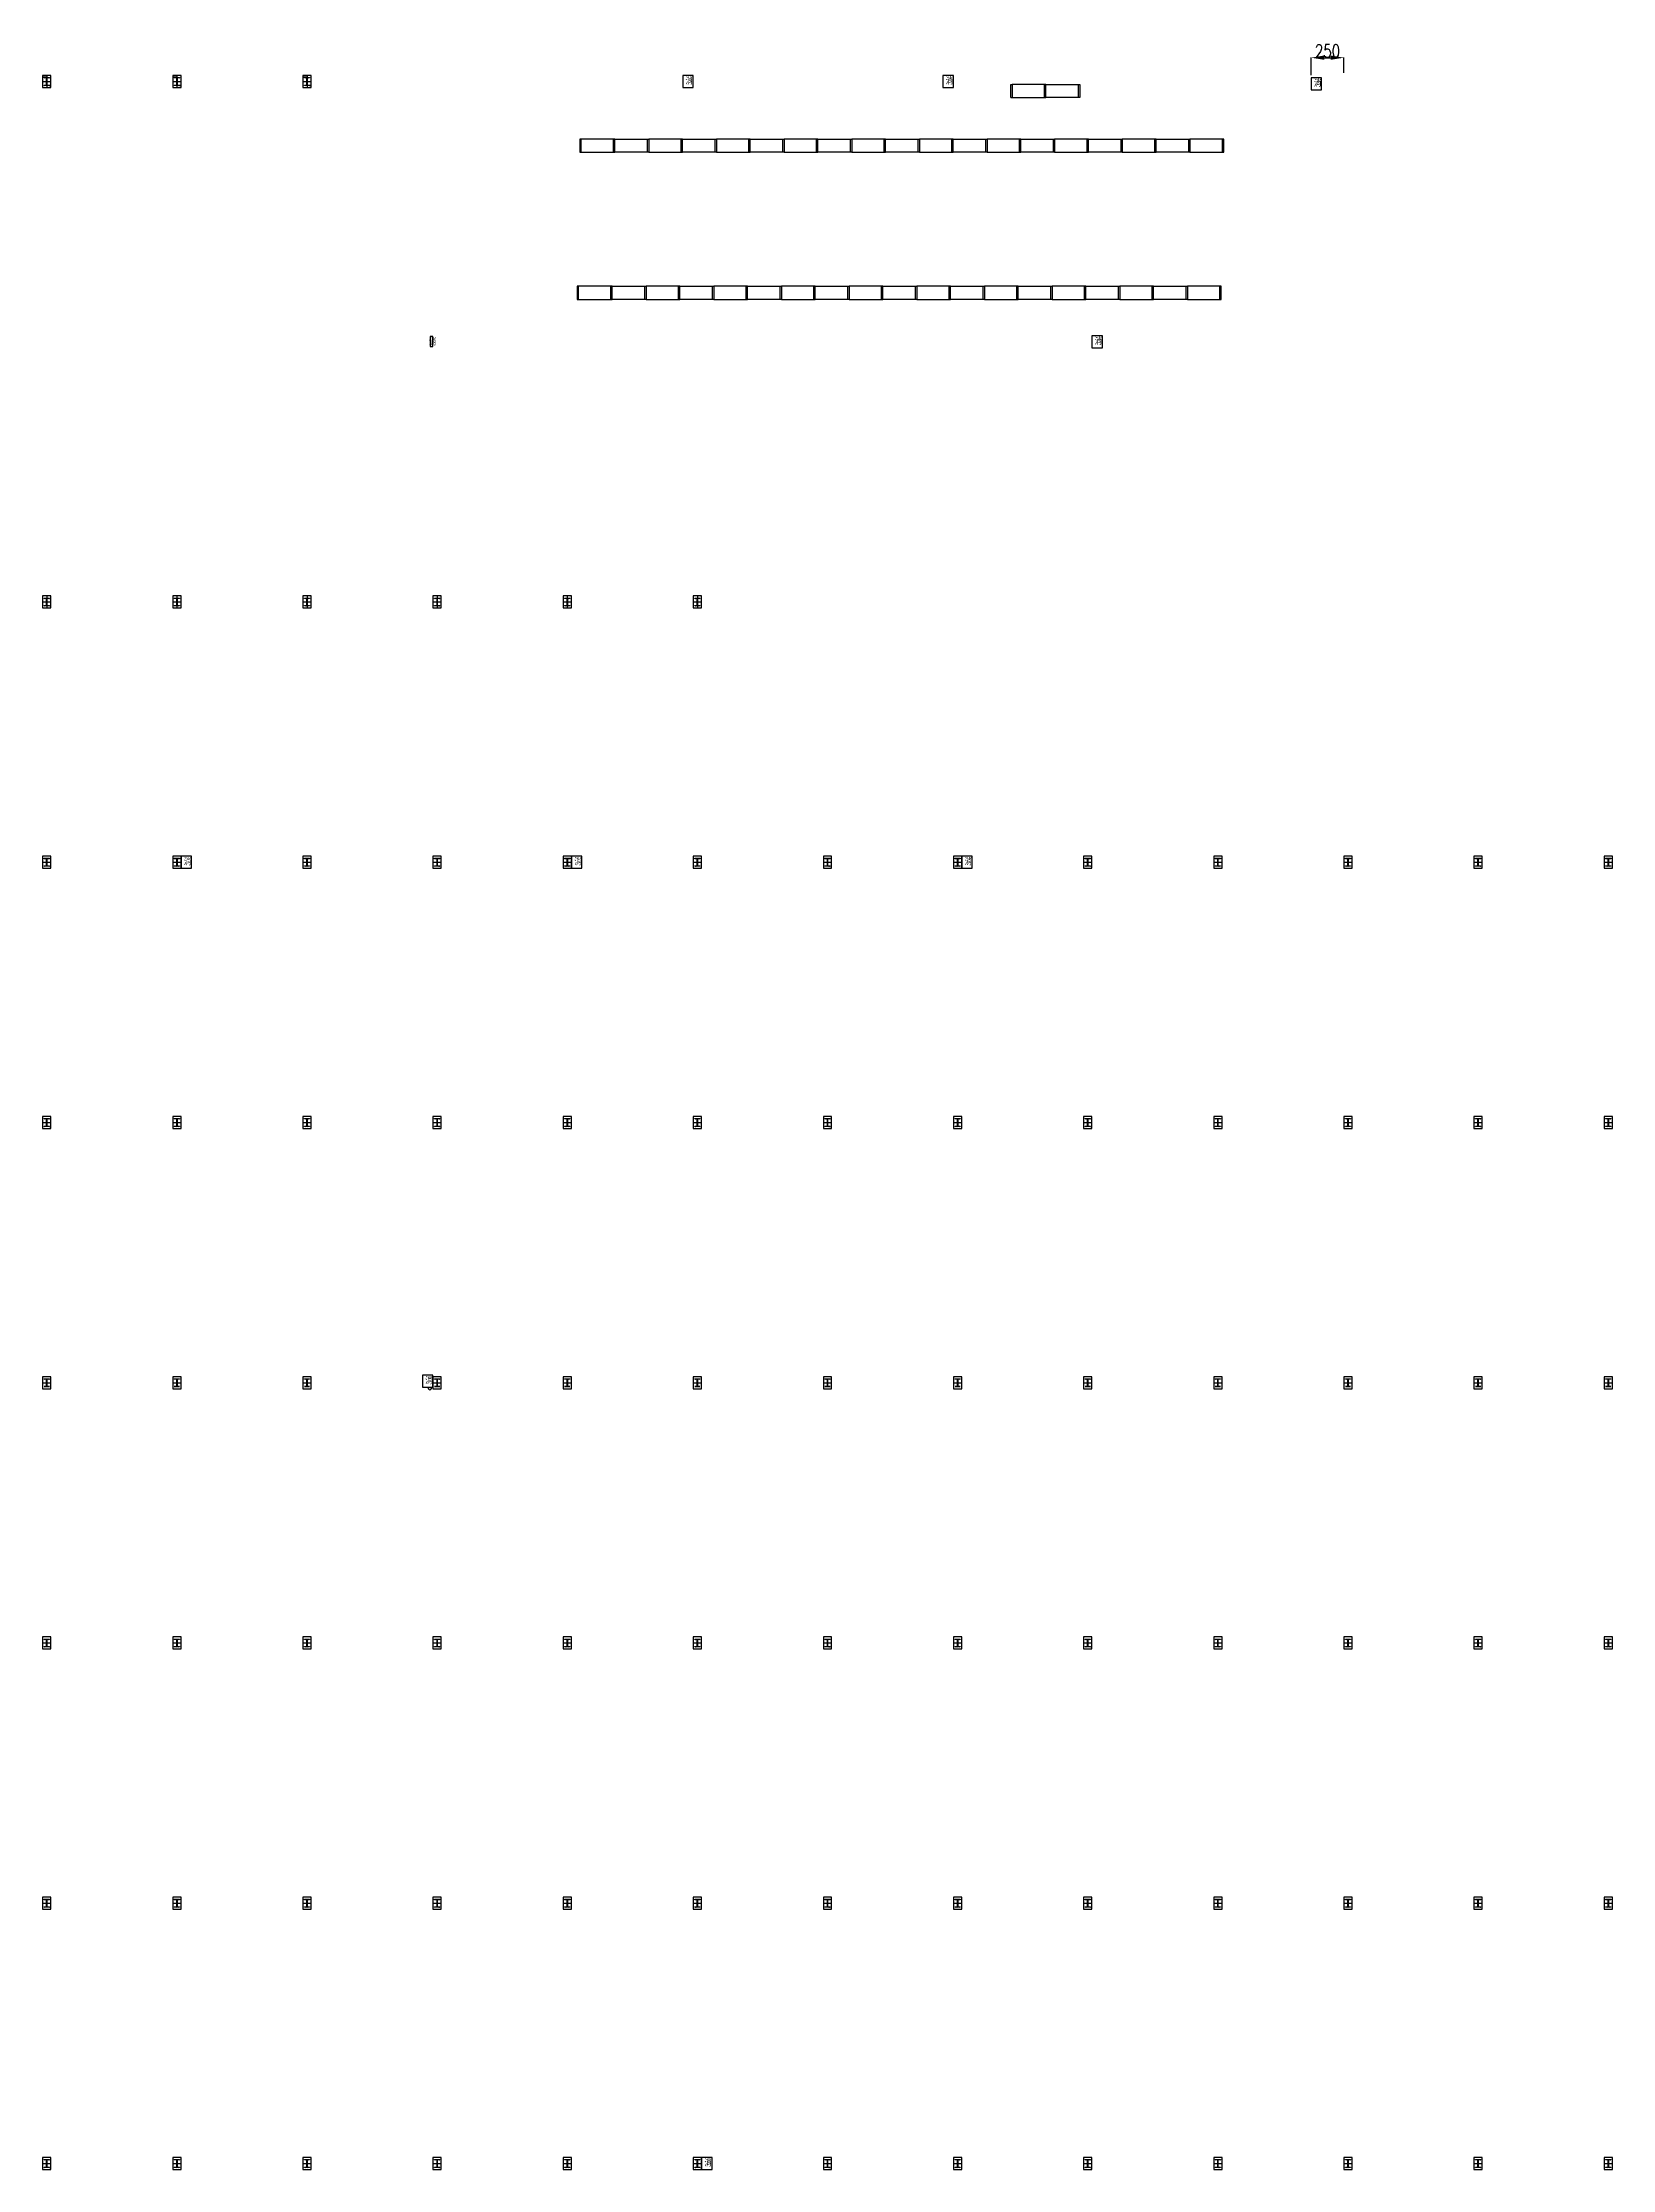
# Model space of a CAD drawing. Extents: x -40736 to 367926, y -65544 to 37405.
# Drawn here: x 283267 to 295332, y 21059 to 37405 of the extents above; entities that cross this region are included whole.
import ezdxf

# ---------------------------------------------------------------- set-up
doc = ezdxf.new("R2010")
doc.units = 0
doc.header["$LTSCALE"] = 600
doc.header["$MEASUREMENT"] = 0
doc.layers.get('0').update_dxf_attribs({"linetype": 'CONTINUOUS'})
doc.layers.get('DEFPOINTS').update_dxf_attribs({"linetype": 'CONTINUOUS'})
for name, color, linetype in [('1', 1, 'CONTINUOUS'), ('C6', 6, 'CONTINUOUS'), ('消防箱', 121, 'CONTINUOUS')]:
    doc.layers.add(name, color=color, linetype=linetype)
doc.styles.add('asd', font='KAIU.TTF', dxfattribs={"width": 0.8})
doc.styles.get("Standard").update_dxf_attribs({"font": 'txt.shx', "width": 0.75, "bigfont": 'chineset.shx'})
doc.dimstyles.new('a', dxfattribs={"dimtxt": 100, "dimasz": 100, "dimexe": 1.25, "dimexo": 20, "dimtad": 1, "dimdec": 0, "dimdsep": 46, "dimtxsty": 'Standard', "dimcen": 2.5, "dimclrd": 3, "dimclre": 3, "dimclrt": 1, "dimadec": 0, "dimazin": 0, "dimtfac": 1, "dimtdec": 0, "dimtmove": 0, "dimatfit": 3, "dimfxl": 0, "dimarcsym": 0})

# ---------------------------------------------------------------- blocks, each defined once
blk = doc.blocks.new('*X413')
at = {"layer": 'C6', "color": 0}
for p, q in [((11764, 29454), (11764, 29455)), ((11764, 29453), (11765, 29455)), ((11765, 29452), (11767, 29455)), ((11765, 29452), (11768, 29455)), ((11767, 29452), (11770, 29455)), ((11768, 29452), (11771, 29455)), ((11770, 29452), (11772, 29455)), ((11771, 29452), (11773, 29455)), ((11773, 29452), (11775, 29455)), ((11773, 29452), (11776, 29455)), ((11775, 29452), (11778, 29455)), ((11776, 29452), (11779, 29455)), ((11778, 29452), (11780, 29455)), ((11779, 29452), (11781, 29455)), ((11781, 29452), (11783, 29455)), ((11781, 29452), (11784, 29455)), ((11783, 29452), (11786, 29455)), ((11783, 29451), (11787, 29455)), ((11783, 29449), (11784, 29451)), ((11783, 29448), (11784, 29450)), ((11783, 29446), (11784, 29448)), ((11783, 29446), (11784, 29447)), ((11783, 29444), (11784, 29445)), ((11783, 29443), (11784, 29445)), ((11783, 29441), (11784, 29443)), ((11783, 29440), (11784, 29442)), ((11783, 29439), (11784, 29440)), ((11783, 29438), (11784, 29439)), ((11783, 29436), (11784, 29437)), ((11783, 29435), (11784, 29437)), ((11783, 29433), (11784, 29435)), ((11783, 29432), (11784, 29434)), ((11783, 29431), (11784, 29432)), ((11783, 29430), (11784, 29431)), ((11783, 29428), (11784, 29430)), ((11783, 29427), (11784, 29429)), ((11783, 29425), (11784, 29427)), ((11783, 29424), (11784, 29426)), ((11783, 29423), (11784, 29424)), ((11783, 29422), (11784, 29423)), ((11783, 29420), (11784, 29422)), ((11786, 29452), (11788, 29455)), ((11787, 29452), (11789, 29455)), ((11788, 29452), (11791, 29455)), ((11789, 29452), (11792, 29455)), ((11791, 29452), (11794, 29455)), ((11792, 29452), (11795, 29455)), ((11794, 29452), (11796, 29455)), ((11795, 29452), (11797, 29455)), ((11796, 29452), (11799, 29455)), ((11797, 29452), (11800, 29455)), ((11799, 29452), (11802, 29455)), ((11800, 29452), (11802, 29455)), ((11802, 29452), (11804, 29454)), ((11803, 29452), (11804, 29453)), ((11764, 29395), (11765, 29397)), ((11764, 29395), (11766, 29397)), ((11765, 29395), (11768, 29397)), ((11766, 29395), (11769, 29397)), ((11768, 29395), (11771, 29397)), ((11769, 29395), (11771, 29397)), ((11771, 29395), (11773, 29397)), ((11772, 29395), (11774, 29397)), ((11773, 29395), (11776, 29397)), ((11774, 29395), (11777, 29397)), ((11776, 29395), (11779, 29397)), ((11777, 29395), (11779, 29397)), ((11779, 29395), (11781, 29397)), ((11780, 29395), (11782, 29397)), ((11781, 29395), (11784, 29398)), ((11782, 29395), (11785, 29397)), ((11783, 29419), (11784, 29421)), ((11783, 29417), (11784, 29419)), ((11783, 29416), (11784, 29418)), ((11783, 29415), (11784, 29416)), ((11783, 29414), (11784, 29415)), ((11783, 29412), (11784, 29414)), ((11783, 29411), (11784, 29413)), ((11783, 29409), (11784, 29411)), ((11783, 29408), (11784, 29410)), ((11783, 29407), (11784, 29408)), ((11783, 29406), (11784, 29407)), ((11783, 29404), (11784, 29406)), ((11783, 29403), (11784, 29405)), ((11783, 29401), (11784, 29403)), ((11783, 29401), (11784, 29402)), ((11783, 29399), (11784, 29400)), ((11783, 29398), (11784, 29399)), ((11784, 29395), (11787, 29397)), ((11785, 29395), (11787, 29397)), ((11787, 29395), (11789, 29397)), ((11788, 29395), (11790, 29397)), ((11789, 29395), (11792, 29397)), ((11790, 29395), (11793, 29397)), ((11792, 29395), (11794, 29397)), ((11793, 29395), (11795, 29397)), ((11795, 29395), (11797, 29397)), ((11795, 29395), (11798, 29397)), ((11797, 29395), (11800, 29397)), ((11798, 29395), (11801, 29397)), ((11800, 29395), (11802, 29397)), ((11801, 29395), (11803, 29397)), ((11803, 29395), (11804, 29396)), ((11803, 29395), (11804, 29395))]:
    blk.add_line(p, q, dxfattribs=at)
blk = doc.blocks.new('*U537')
at = {"color": 1, "linetype": 'Continuous'}
blk.add_line((-32, 0), (32, 0), dxfattribs=at)
at = {"color": 1}
blk.add_lwpolyline([(-32, -46), (32, -46), (32, 46), (-32, 46)], close=True, dxfattribs=at)
blk.add_lwpolyline([(-20, 30), (20, 30), (20, 27), (1, 27), (1, -28), (20, -28), (20, -30), (-20, -30), (-20, -28), (-1, -28), (-1, 27), (-20, 27), (-20, 30)], dxfattribs=at)
blk.add_blockref('*X413', (-11784, -29425), dxfattribs=at)
blk = doc.blocks.new('*U538')
at = {"color": 0, "linetype": 'ByBlock', "lineweight": -2}
for p in [(0, 0), (0, -2000), (0, -4000), (0, -6000), (0, -8000), (0, -10000)]:
    blk.add_blockref('*U537', p, dxfattribs=at)
blk = doc.blocks.new('*U531')
at = {"color": 0}
blk.add_blockref('*U538', (0, 5000), dxfattribs=at)
blk = doc.blocks.new('*U532')
at = {"layer": '1', "color": 0, "linetype": 'ByBlock', "lineweight": -2}
for p in [(0, 0), (1000, 0), (2000, 0), (3000, 0), (4000, 0), (5000, 0), (6000, 0), (7000, 0), (8000, 0), (9000, 0), (10000, 0), (11000, 0), (12000, 0)]:
    blk.add_blockref('*U531', p, dxfattribs=at)
blk = doc.blocks.new('*U533')
at = {"linetype": 'Continuous'}
for p, q in [((-32, 0), (32, 0)), ((0, 46), (0, -46))]:
    blk.add_line(p, q, dxfattribs=at)
blk.add_lwpolyline([(-32, -46), (32, -46), (32, 46), (-32, 46)], close=True)
blk.add_lwpolyline([(-20, 30), (20, 30), (20, 27), (1, 27), (1, -28), (20, -28), (20, -30), (-20, -30), (-20, -28), (-1, -28), (-1, 27), (-20, 27), (-20, 30)])
blk.add_blockref('*X413', (-11784, -29425))
blk = doc.blocks.new('*U534')
at = {"layer": '1', "color": 0, "linetype": 'ByBlock', "lineweight": -2}
for p in [(0, 0), (1000, 0), (2000, 0), (3000, 0), (4000, 0), (5000, 0)]:
    blk.add_blockref('*U533', p, dxfattribs=at)
blk = doc.blocks.new('*U535')
at = {"linetype": 'Continuous'}
for p, q in [((-32, 46), (0, 46)), ((-32, 34), (0, 34)), ((-32, 0), (32, 0)), ((0, 46), (0, -46)), ((20, -29), (32, -29)), ((20, -30), (32, -30))]:
    blk.add_line(p, q, dxfattribs=at)
blk.add_lwpolyline([(-32, -46), (32, -46), (32, 46), (-32, 46)], close=True)
blk.add_lwpolyline([(-20, 30), (20, 30), (20, 27), (1, 27), (1, -28), (20, -28), (20, -30), (-20, -30), (-20, -28), (-1, -28), (-1, 27), (-20, 27), (-20, 30)])
blk.add_blockref('*X413', (-11784, -29425))
blk = doc.blocks.new('*U536')
at = {"layer": '1', "color": 0, "linetype": 'ByBlock', "lineweight": -2}
for p in [(0, 0), (1000, 0), (2000, 0)]:
    blk.add_blockref('*U535', p, dxfattribs=at)
blk = doc.blocks.new('A$C40B60668')
at = {"layer": '消防箱'}
for p, q in [((0, 92), (0, 0)), ((80, 92), (0, 92)), ((0, 0), (80, 0)), ((80, 0), (80, 92)), ((80, 0), (80, 92))]:
    blk.add_line(p, q, dxfattribs=at)
at = {"layer": '消防箱', "insert": (21, 78), "char_height": 50, "attachment_point": 1, "style": 'asd'}
blk.add_mtext_dynamic_manual_height_columns('消', width=33.6, gutter_width=500, heights=[0], dxfattribs=at)
blk = doc.blocks.new('*D557')
at = {"layer": 'DEFPOINTS', "color": 0}
for p in [(293267, 37288), (293017, 37134), (293267, 37151)]:
    blk.add_point(p, dxfattribs=at)
at = {"layer": '消防箱', "color": 3, "lineweight": -2}
for p, q in [((293017, 37154), (293017, 37290)), ((293117, 37288), (293167, 37288)), ((293267, 37171), (293267, 37290))]:
    blk.add_line(p, q, dxfattribs=at)
at = {"layer": '消防箱', "color": 3}
for points in [[(293117, 37305), (293117, 37272), (293017, 37288)], [(293167, 37305), (293167, 37272), (293267, 37288)]]:
    blk.add_solid(points, dxfattribs=at)
at = {"layer": '消防箱', "color": 1, "insert": (293142, 37339), "char_height": 100, "attachment_point": 5}
blk.add_mtext('250', dxfattribs=at)

msp = doc.modelspace()

# ---------------------------------------------------------------- linework, layer by layer
at = {"layer": '1'}
for p, q in [((290707.63151, 36982.03374), (290707.63151, 37082.03374)), ((290707.63151, 37082.03374), (290717.63151, 37082.03374)), ((290707.63151, 36982.03374), (290717.63151, 36982.03374)), ((290967.63151, 36982.03374), (290967.63151, 37082.03374)), ((291227.63151, 36982.03374), (291227.63151, 37082.03374)), ((287405.35772, 36562.0336), (287405.35772, 36662.0336)), ((287655.35772, 36562.0336), (287655.35772, 36662.0336)), ((287915.35772, 36562.0336), (287915.35772, 36662.0336)), ((288175.35772, 36562.0336), (288175.35772, 36662.0336)), ((288435.35772, 36562.0336), (288435.35772, 36662.0336)), ((288695.35772, 36562.0336), (288695.35772, 36662.0336)), ((288955.35772, 36562.0336), (288955.35772, 36662.0336)), ((289215.35772, 36562.0336), (289215.35772, 36662.0336)), ((289475.35772, 36562.0336), (289475.35772, 36662.0336)), ((289735.35772, 36562.0336), (289735.35772, 36662.0336)), ((289995.35772, 36562.0336), (289995.35772, 36662.0336)), ((290255.35772, 36562.0336), (290255.35772, 36662.0336)), ((290515.35772, 36562.0336), (290515.35772, 36662.0336)), ((290775.35772, 36562.0336), (290775.35772, 36662.0336)), ((291035.35772, 36562.0336), (291035.35772, 36662.0336)), ((291295.35772, 36562.0336), (291295.35772, 36662.0336)), ((291555.35772, 36562.0336), (291555.35772, 36662.0336)), ((291815.35772, 36562.0336), (291815.35772, 36662.0336)), ((292075.35772, 36562.0336), (292075.35772, 36662.0336)), ((292335.35772, 36562.0336), (292335.35772, 36662.0336)), ((287385.37891, 35431.09852), (287385.37891, 35531.09852)), ((287635.37891, 35431.09852), (287635.37891, 35531.09852)), ((287895.37891, 35431.09852), (287895.37891, 35531.09852)), ((288155.37891, 35431.09852), (288155.37891, 35531.09852)), ((288155.37891, 35431.09852), (288155.37891, 35531.09852)), ((288415.37891, 35431.09852), (288415.37891, 35531.09852)), ((288675.37891, 35431.09852), (288675.37891, 35531.09852)), ((288935.37891, 35431.09852), (288935.37891, 35531.09852)), ((289195.37891, 35431.09852), (289195.37891, 35531.09852)), ((289455.37891, 35431.09852), (289455.37891, 35531.09852)), ((289715.37891, 35431.09852), (289715.37891, 35531.09852)), ((289975.37891, 35431.09852), (289975.37891, 35531.09852)), ((290235.37891, 35431.09852), (290235.37891, 35531.09852)), ((290495.37891, 35431.09852), (290495.37891, 35531.09852)), ((290755.37891, 35431.09852), (290755.37891, 35531.09852)), ((291015.37891, 35431.09852), (291015.37891, 35531.09852)), ((291275.37891, 35431.09852), (291275.37891, 35531.09852)), ((291535.37891, 35431.09852), (291535.37891, 35531.09852)), ((291795.37891, 35431.09852), (291795.37891, 35531.09852)), ((292055.37891, 35431.09852), (292055.37891, 35531.09852)), ((292315.37891, 35431.09852), (292315.37891, 35531.09852))]:
    msp.add_line(p, q, dxfattribs=at)
for points in [[(290717.63151, 37082.03374), (290717.63151, 36982.03374), (290977.63151, 36982.03374), (290977.63151, 37082.03374)], [(291237.63151, 37082.03374), (291237.63151, 36982.03374), (290977.63151, 36982.03374), (290977.63151, 37082.03374)], [(287395.35772, 36662.0336), (287395.35772, 36562.0336), (287665.35772, 36562.0336), (287665.35772, 36662.0336)], [(287925.35772, 36662.0336), (287925.35772, 36562.0336), (287665.35772, 36562.0336), (287665.35772, 36662.0336)], [(287925.35772, 36662.0336), (287925.35772, 36562.0336), (288185.35772, 36562.0336), (288185.35772, 36662.0336)], [(288445.35772, 36662.0336), (288445.35772, 36562.0336), (288185.35772, 36562.0336), (288185.35772, 36662.0336)], [(288445.35772, 36662.0336), (288445.35772, 36562.0336), (288705.35772, 36562.0336), (288705.35772, 36662.0336)], [(288445.35772, 36662.0336), (288445.35772, 36562.0336), (288705.35772, 36562.0336), (288705.35772, 36662.0336)], [(288965.35772, 36662.0336), (288965.35772, 36562.0336), (288705.35772, 36562.0336), (288705.35772, 36662.0336)], [(288965.35772, 36662.0336), (288965.35772, 36562.0336), (289225.35772, 36562.0336), (289225.35772, 36662.0336)], [(289485.35772, 36662.0336), (289485.35772, 36562.0336), (289225.35772, 36562.0336), (289225.35772, 36662.0336)], [(289485.35772, 36662.0336), (289485.35772, 36562.0336), (289745.35772, 36562.0336), (289745.35772, 36662.0336)], [(289485.35772, 36662.0336), (289485.35772, 36562.0336), (289745.35772, 36562.0336), (289745.35772, 36662.0336)], [(290005.35772, 36662.0336), (290005.35772, 36562.0336), (289745.35772, 36562.0336), (289745.35772, 36662.0336)], [(290005.35772, 36662.0336), (290005.35772, 36562.0336), (290265.35772, 36562.0336), (290265.35772, 36662.0336)], [(290525.35772, 36662.0336), (290525.35772, 36562.0336), (290265.35772, 36562.0336), (290265.35772, 36662.0336)], [(290525.35772, 36662.0336), (290525.35772, 36562.0336), (290785.35772, 36562.0336), (290785.35772, 36662.0336)], [(290525.35772, 36662.0336), (290525.35772, 36562.0336), (290785.35772, 36562.0336), (290785.35772, 36662.0336)], [(291045.35772, 36662.0336), (291045.35772, 36562.0336), (290785.35772, 36562.0336), (290785.35772, 36662.0336)], [(291045.35772, 36662.0336), (291045.35772, 36562.0336), (291305.35772, 36562.0336), (291305.35772, 36662.0336)], [(291565.35772, 36662.0336), (291565.35772, 36562.0336), (291305.35772, 36562.0336), (291305.35772, 36662.0336)], [(291565.35772, 36662.0336), (291565.35772, 36562.0336), (291825.35772, 36562.0336), (291825.35772, 36662.0336)], [(292085.35772, 36662.0336), (292085.35772, 36562.0336), (291825.35772, 36562.0336), (291825.35772, 36662.0336)], [(292085.35772, 36662.0336), (292085.35772, 36562.0336), (292345.35772, 36562.0336), (292345.35772, 36662.0336)], [(287375.37891, 35531.09852), (287375.37891, 35431.09852), (287645.37891, 35431.09852), (287645.37891, 35531.09852)], [(287905.37891, 35531.09852), (287905.37891, 35431.09852), (287645.37891, 35431.09852), (287645.37891, 35531.09852)], [(287905.37891, 35531.09852), (287905.37891, 35431.09852), (288165.37891, 35431.09852), (288165.37891, 35531.09852)], [(288425.37891, 35531.09852), (288425.37891, 35431.09852), (288165.37891, 35431.09852), (288165.37891, 35531.09852)], [(288425.37891, 35531.09852), (288425.37891, 35431.09852), (288685.37891, 35431.09852), (288685.37891, 35531.09852)], [(288425.37891, 35531.09852), (288425.37891, 35431.09852), (288685.37891, 35431.09852), (288685.37891, 35531.09852)], [(288945.37891, 35531.09852), (288945.37891, 35431.09852), (288685.37891, 35431.09852), (288685.37891, 35531.09852)], [(288945.37891, 35531.09852), (288945.37891, 35431.09852), (289205.37891, 35431.09852), (289205.37891, 35531.09852)], [(289465.37891, 35531.09852), (289465.37891, 35431.09852), (289205.37891, 35431.09852), (289205.37891, 35531.09852)], [(289465.37891, 35531.09852), (289465.37891, 35431.09852), (289725.37891, 35431.09852), (289725.37891, 35531.09852)], [(289465.37891, 35531.09852), (289465.37891, 35431.09852), (289725.37891, 35431.09852), (289725.37891, 35531.09852)], [(289985.37891, 35531.09852), (289985.37891, 35431.09852), (289725.37891, 35431.09852), (289725.37891, 35531.09852)], [(289985.37891, 35531.09852), (289985.37891, 35431.09852), (290245.37891, 35431.09852), (290245.37891, 35531.09852)], [(290505.37891, 35531.09852), (290505.37891, 35431.09852), (290245.37891, 35431.09852), (290245.37891, 35531.09852)], [(290505.37891, 35531.09852), (290505.37891, 35431.09852), (290765.37891, 35431.09852), (290765.37891, 35531.09852)], [(291025.37891, 35531.09852), (291025.37891, 35431.09852), (290765.37891, 35431.09852), (290765.37891, 35531.09852)], [(291025.37891, 35531.09852), (291025.37891, 35431.09852), (291285.37891, 35431.09852), (291285.37891, 35531.09852)], [(291545.37891, 35531.09852), (291545.37891, 35431.09852), (291285.37891, 35431.09852), (291285.37891, 35531.09852)], [(291545.37891, 35531.09852), (291545.37891, 35431.09852), (291805.37891, 35431.09852), (291805.37891, 35531.09852)], [(292065.37891, 35531.09852), (292065.37891, 35431.09852), (291805.37891, 35431.09852), (291805.37891, 35531.09852)], [(292065.37891, 35531.09852), (292065.37891, 35431.09852), (292325.37891, 35431.09852), (292325.37891, 35531.09852)]]:
    msp.add_lwpolyline(points, close=True, dxfattribs=at)
at = {"layer": '1', "color": 1}
msp.add_circle((286243.06573, 27060.34864), 11, dxfattribs=at)
at = {"layer": '消防箱', "color": 111}
msp.add_lwpolyline([(286267.06573, 35144.34864), (286247.06573, 35144.34864), (286247.06573, 35069.34864), (286267.06573, 35069.34864)], close=True, dxfattribs=at)

# ---------------------------------------------------------------- block references
at = {"layer": '1', "color": 0}
for name, p in [('*U536', (283299.56573, 37105.34864)), ('*U534', (283299.56573, 33105.34864)), ('*U532', (283299.56573, 26105.34864))]:
    msp.add_blockref(name, p, dxfattribs=at)
at = {"layer": '消防箱', "color": 111}
for p in [(288187.06568, 37059.34843), (290187.06569, 37059.34843), (293017.06569, 37042.34843), (291332.06569, 35059.34843), (284332.06569, 31059.34843), (287332.06569, 31059.34843), (290332.06569, 31059.34843), (286187.06569, 27071.34843), (288332.06569, 21059.34843)]:
    msp.add_blockref('A$C40B60668', p, dxfattribs=at)

# ---------------------------------------------------------------- texts
at = {"layer": '消防箱', "insert": (286235.82141, 35132.43003), "char_height": 50, "attachment_point": 1, "style": 'asd'}
msp.add_mtext_dynamic_manual_height_columns('消', width=33.5961466, gutter_width=500, heights=[0], dxfattribs=at)

# ---------------------------------------------------------------- dimensions: what is measured, and where the dimension line sits
at = {"layer": '消防箱'}
dim = msp.add_linear_dim(base=(293267.06573, 37288.35238), p1=(293017.06573, 37134.34864), p2=(293267.06573, 37151.34864), dimstyle='a', dxfattribs=at)
dim.commit()
dim.dimension.update_dxf_attribs({"geometry": '*D557', "text_midpoint": (293142.06573, 37338.97738)})

doc.saveas('drawing.dxf')
